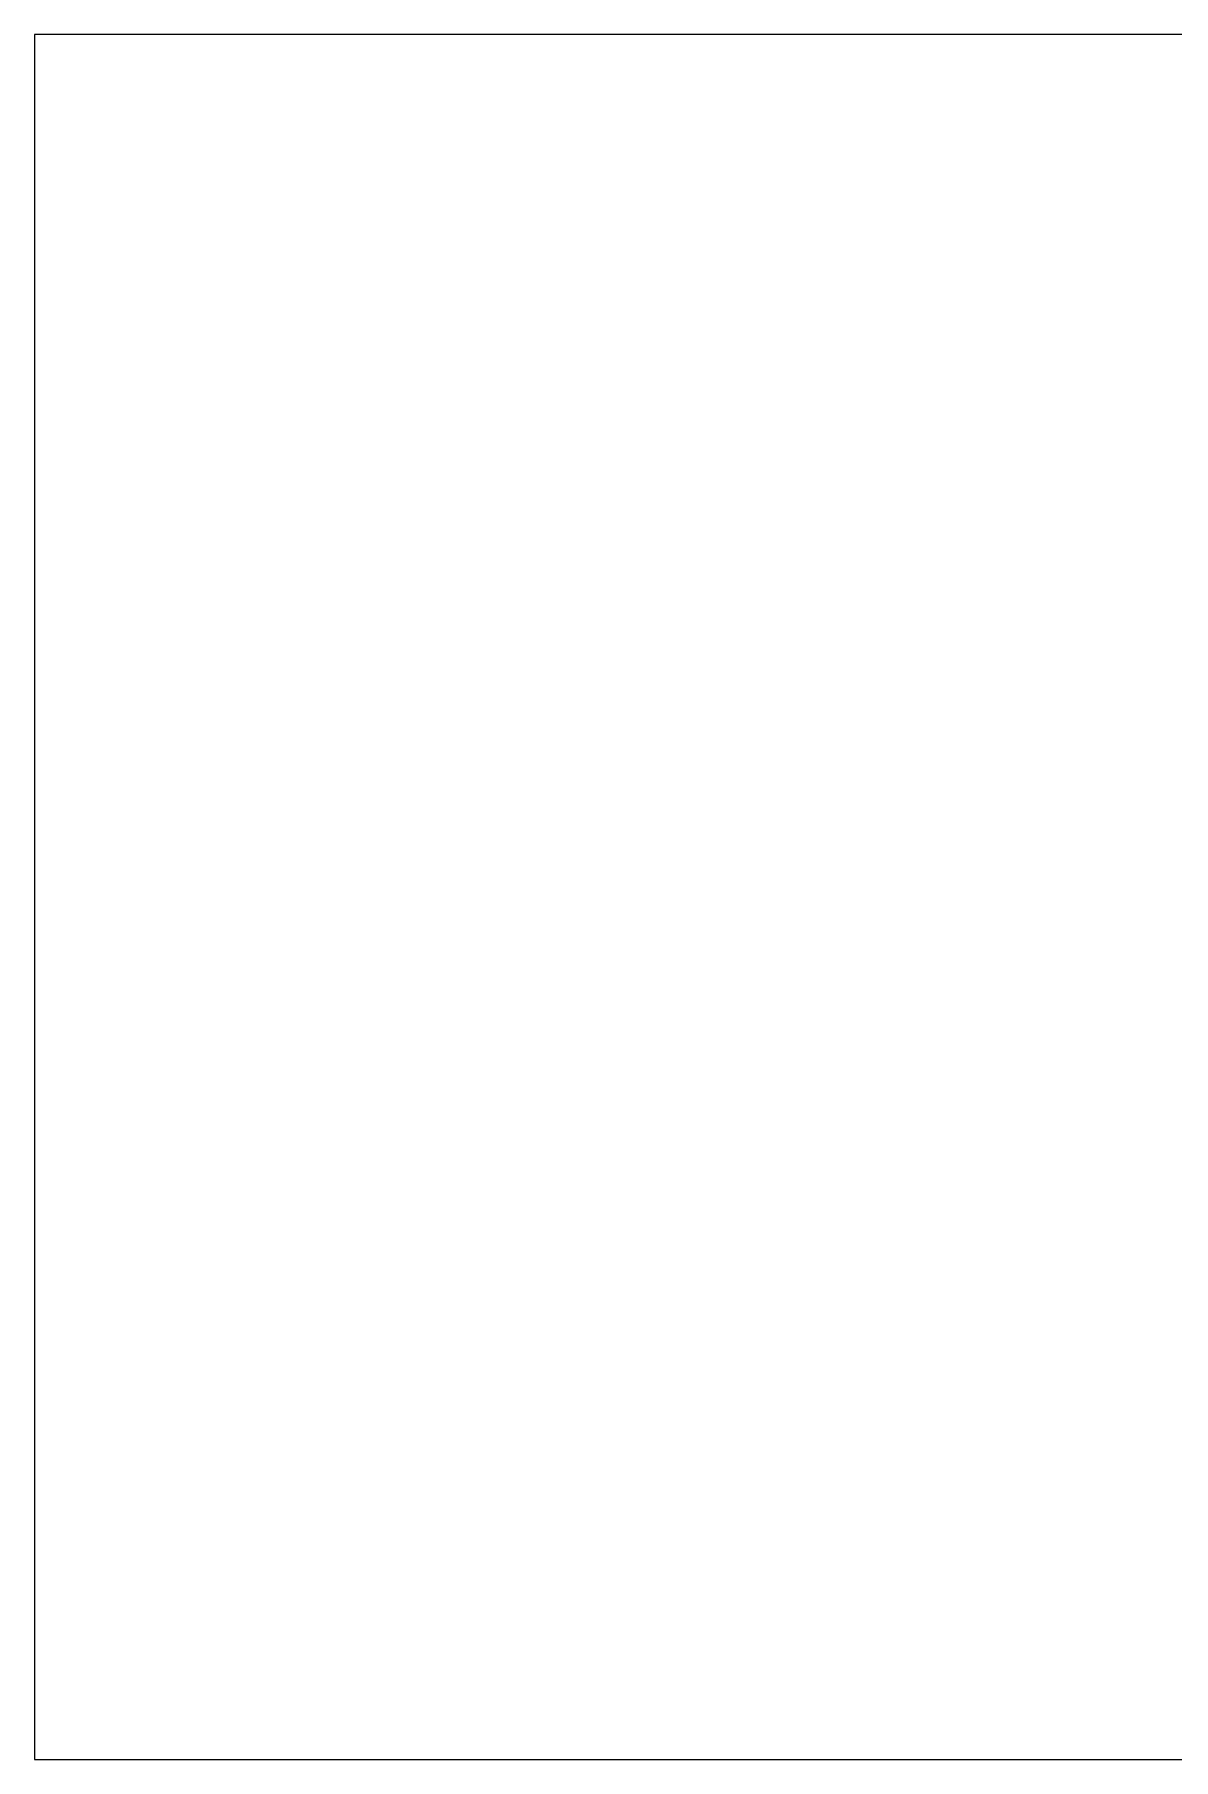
# Model space of a CAD drawing. Header units: millimetres. Extents: x 26027 to 581921, y 7230 to 233891.
# Drawn here: x 512056 to 512551, y 131967 to 132717 of the extents above; entities that cross this region are included whole.
import ezdxf

# ---------------------------------------------------------------- set-up
doc = ezdxf.new("R2010")
doc.units = ezdxf.units.MM
doc.header["$LTSCALE"] = 5
doc.layers.get('0').update_dxf_attribs({"color": 252})
doc.layers.add('Medical Equipment and Furniture', color=252, linetype='Continuous', lineweight=0)
doc.layers.add('NEW Wall', color=252, linetype='Continuous', lineweight=5)

# ---------------------------------------------------------------- blocks, each defined once
blk = doc.blocks.new('*X24')
at = {"color": 0}
for p, q in [((13, 1), (13, 1)), ((13, 1), (13, 1)), ((13, 1), (13, 1)), ((13, 1), (13, 1)), ((13, 1), (13, 1)), ((13, 1), (13, 1)), ((13, 1), (13, 1)), ((13, 1), (13, 1)), ((13, 1), (13, 1)), ((13, 1), (13, 1)), ((13, 1), (13, 1)), ((13, 1), (13, 1)), ((13, 1), (13, 1)), ((13, 1), (13, 1)), ((13, 1), (13, 1)), ((13, 1), (14, 1)), ((13, 1), (14, 1)), ((13, 1), (14, 1)), ((13, 1), (13, 1)), ((13, 1), (13, 1)), ((13, 1), (13, 1)), ((13, 1), (13, 1)), ((13, 1), (13, 1)), ((13, 1), (13, 1)), ((13, 1), (13, 1)), ((13, 1), (13, 1)), ((13, 1), (13, 1)), ((13, 1), (13, 1)), ((13, 1), (13, 1)), ((13, 1), (13, 1)), ((13, 1), (13, 1)), ((13, 1), (13, 1)), ((13, 1), (13, 1)), ((13, 1), (13, 1)), ((13, 1), (13, 1)), ((13, 1), (13, 1)), ((13, 1), (13, 1)), ((13, 1), (13, 1)), ((13, 1), (13, 1)), ((13, 1), (13, 1)), ((13, 1), (13, 1)), ((13, 1), (13, 1)), ((13, 1), (13, 1)), ((13, 1), (13, 1)), ((13, 1), (13, 1)), ((13, 1), (13, 1)), ((13, 1), (13, 1)), ((13, 1), (13, 1)), ((13, 1), (13, 1)), ((13, 1), (13, 1)), ((13, 1), (13, 1)), ((13, 1), (13, 1)), ((13, 1), (13, 1)), ((13, 1), (13, 1)), ((13, 1), (13, 1)), ((13, 1), (13, 1)), ((13, 1), (13, 1)), ((13, 1), (13, 1)), ((13, 1), (13, 1)), ((13, 1), (13, 1)), ((13, 1), (13, 1)), ((13, 1), (13, 1)), ((13, 1), (13, 1)), ((13, 1), (13, 1)), ((13, 1), (13, 1)), ((13, 1), (13, 1)), ((13, 1), (13, 1)), ((13, 1), (13, 1)), ((13, 1), (13, 1)), ((13, 1), (13, 1)), ((13, 1), (13, 1)), ((13, 1), (13, 1)), ((13, 1), (13, 1)), ((13, 1), (13, 1)), ((13, 1), (13, 1)), ((13, 1), (13, 1)), ((13, 1), (13, 1)), ((13, 1), (13, 1)), ((13, 1), (13, 1)), ((13, 1), (13, 1)), ((13, 1), (13, 1)), ((13, 1), (13, 1)), ((13, 1), (13, 1)), ((13, 1), (13, 1)), ((13, 1), (13, 1)), ((13, 1), (13, 1)), ((13, 1), (13, 1)), ((13, 1), (13, 1)), ((13, 1), (13, 1)), ((13, 1), (13, 1)), ((13, 1), (13, 1)), ((13, 1), (13, 1)), ((13, 1), (13, 1)), ((13, 1), (13, 1)), ((13, 1), (13, 1)), ((13, 1), (13, 1)), ((13, 1), (13, 1)), ((13, 1), (13, 1)), ((13, 1), (13, 1)), ((13, 1), (13, 1)), ((13, 1), (13, 1)), ((13, 1), (13, 1)), ((13, 1), (13, 1)), ((13, 1), (13, 1)), ((13, 1), (13, 1)), ((13, 1), (13, 1)), ((13, 1), (13, 1)), ((13, 1), (13, 1)), ((13, 1), (13, 1)), ((13, 1), (13, 1)), ((13, 1), (13, 1)), ((13, 1), (13, 1)), ((13, 1), (13, 1)), ((13, 1), (13, 1)), ((13, 1), (13, 1)), ((13, 1), (13, 1)), ((13, 1), (13, 1)), ((13, 1), (13, 1)), ((13, 1), (13, 1)), ((13, 1), (13, 1)), ((13, 1), (13, 1)), ((13, 1), (13, 1)), ((13, 1), (13, 1)), ((13, 1), (14, 1)), ((13, 0), (13, 0)), ((13, 0), (13, 0)), ((13, 0), (13, 0)), ((13, 0), (13, 0)), ((13, 0), (13, 0)), ((13, 0), (13, 0)), ((13, 0), (13, 0)), ((13, 0), (13, 0)), ((13, 0), (13, 0)), ((13, 0), (13, 0)), ((13, 0), (13, 0)), ((13, 0), (13, 0)), ((13, 0), (13, 0)), ((13, 0), (13, 0)), ((13, 0), (13, 0)), ((13, 0), (13, 0)), ((13, 0), (13, 0)), ((13, 0), (13, 0)), ((13, 0), (13, 0)), ((13, 0), (13, 0)), ((13, 0), (13, 0)), ((13, 0), (13, 0)), ((13, 0), (13, 0)), ((13, 0), (13, 0)), ((13, 0), (13, 0)), ((13, 0), (13, 0)), ((13, 0), (13, 0)), ((13, 0), (13, 0)), ((13, 0), (13, 0)), ((13, 0), (13, 0)), ((13, 0), (13, 0)), ((13, 0), (13, 0)), ((13, 0), (13, 0)), ((13, 0), (13, 0)), ((13, 0), (13, 0)), ((13, 0), (13, 0)), ((13, 0), (13, 0)), ((13, 0), (13, 0)), ((13, 0), (13, 0)), ((13, 0), (13, 0)), ((13, 0), (13, 0)), ((13, 0), (13, 0)), ((13, 0), (13, 0)), ((13, 0), (13, 0)), ((13, 0), (13, 0)), ((13, 0), (13, 0)), ((13, 0), (13, 0)), ((13, 0), (13, 0)), ((13, 0), (14, 0)), ((13, 0), (14, 0)), ((13, 0), (13, 0)), ((13, 0), (14, 0)), ((14, 1), (14, 1)), ((14, 1), (14, 1)), ((14, 1), (14, 1)), ((14, 1), (14, 1)), ((14, 1), (14, 1)), ((14, 1), (14, 1)), ((14, 1), (14, 1)), ((14, 1), (14, 1)), ((14, 1), (14, 1)), ((14, 1), (14, 1)), ((14, 1), (14, 1)), ((14, 1), (14, 1)), ((14, 1), (14, 1)), ((14, 1), (14, 1)), ((14, 1), (14, 1)), ((14, 1), (14, 1)), ((14, 1), (14, 1)), ((14, 1), (14, 1)), ((14, 1), (14, 1)), ((14, 1), (14, 1)), ((14, 1), (14, 1)), ((14, 1), (14, 1)), ((14, 1), (14, 1)), ((14, 1), (14, 1)), ((14, 1), (14, 1)), ((14, 1), (14, 1)), ((14, 1), (14, 1)), ((14, 1), (14, 1)), ((14, 1), (14, 1)), ((14, 1), (14, 1)), ((14, 1), (14, 1)), ((14, 1), (14, 1)), ((14, 1), (14, 1)), ((14, 1), (14, 1)), ((14, 1), (14, 1)), ((14, 1), (14, 1)), ((14, 1), (14, 1)), ((14, 1), (14, 1)), ((14, 1), (14, 1)), ((14, 1), (14, 1)), ((14, 1), (14, 1)), ((14, 1), (14, 1)), ((14, 1), (14, 1)), ((14, 1), (14, 1)), ((14, 1), (14, 1)), ((14, 1), (14, 1)), ((14, 1), (14, 1)), ((14, 1), (14, 1)), ((14, 1), (14, 1)), ((14, 1), (14, 1)), ((14, 1), (14, 1)), ((14, 1), (14, 1)), ((14, 1), (14, 1)), ((14, 1), (14, 1)), ((14, 1), (14, 1)), ((14, 1), (14, 1)), ((14, 1), (14, 1)), ((14, 1), (14, 1)), ((14, 1), (14, 1)), ((14, 1), (14, 1)), ((14, 1), (14, 1)), ((14, 1), (14, 1)), ((14, 1), (14, 1)), ((14, 1), (14, 1)), ((14, 1), (14, 1)), ((14, 1), (14, 1)), ((14, 1), (14, 1)), ((14, 1), (14, 1)), ((14, 1), (14, 1)), ((14, 1), (14, 1)), ((14, 1), (14, 1)), ((14, 1), (14, 1)), ((14, 1), (14, 1)), ((14, 1), (14, 1)), ((14, 1), (14, 1)), ((14, 1), (14, 1)), ((14, 1), (14, 1)), ((14, 1), (14, 1)), ((14, 1), (14, 1)), ((14, 1), (14, 1)), ((14, 1), (14, 1)), ((14, 1), (14, 1)), ((14, 1), (14, 1)), ((14, 1), (14, 1)), ((14, 1), (14, 1)), ((14, 1), (14, 1)), ((14, 1), (14, 1)), ((14, 1), (14, 1)), ((14, 1), (14, 1)), ((14, 1), (14, 1)), ((14, 1), (14, 1)), ((14, 1), (14, 1)), ((14, 1), (14, 1)), ((14, 1), (14, 1)), ((14, 0), (14, 0)), ((14, 0), (14, 0)), ((14, 0), (14, 0)), ((14, 0), (14, 0)), ((14, 0), (14, 0)), ((14, 0), (14, 0)), ((14, 0), (14, 0)), ((14, 0), (14, 0)), ((14, 0), (14, 0)), ((14, 0), (14, 0)), ((14, 0), (14, 0)), ((14, 0), (14, 0)), ((14, 0), (14, 0)), ((14, 0), (14, 0)), ((14, 0), (14, 0)), ((14, 0), (14, 0)), ((14, 0), (14, 0)), ((14, 0), (14, 0)), ((14, 0), (14, 0)), ((14, 0), (14, 0)), ((14, 0), (14, 0)), ((14, 0), (14, 0)), ((14, 0), (14, 0)), ((14, 0), (14, 0)), ((14, 0), (14, 0)), ((14, 0), (14, 0)), ((14, 0), (14, 0)), ((14, 0), (14, 0)), ((14, 0), (14, 0)), ((14, 0), (14, 0)), ((14, 0), (14, 0)), ((14, 0), (14, 0)), ((14, 0), (14, 0)), ((14, 0), (14, 0)), ((14, 0), (14, 0)), ((14, 0), (14, 0)), ((14, 0), (14, 0)), ((14, 0), (14, 0)), ((14, 0), (14, 0)), ((14, 0), (14, 0)), ((14, 0), (14, 0)), ((14, 0), (14, 0)), ((14, 0), (14, 0)), ((14, 0), (14, 0)), ((14, 0), (14, 0)), ((14, 0), (14, 0)), ((14, 0), (14, 0)), ((14, 0), (14, 0)), ((13, 0), (13, 0)), ((13, 0), (14, 0)), ((13, 0), (13, 0)), ((13, 0), (14, 0)), ((13, 0), (13, 0)), ((13, 0), (14, 0)), ((13, 0), (13, 0)), ((13, 0), (13, 0)), ((13, 0), (13, 0)), ((13, 0), (13, 0)), ((13, 0), (14, 0)), ((13, 0), (13, 0)), ((13, 0), (14, 0)), ((13, 0), (13, 0)), ((13, 0), (14, 0)), ((13, 0), (13, 0)), ((13, 0), (14, 0)), ((13, 0), (13, 0)), ((13, 0), (14, 0)), ((13, 0), (13, 0)), ((13, 0), (14, 0)), ((13, 0), (13, 0)), ((13, 0), (14, 0)), ((13, 0), (13, 0)), ((13, 0), (13, 0)), ((13, 0), (13, 0)), ((13, 0), (14, 0)), ((13, 0), (13, 0)), ((13, 0), (14, 0)), ((13, 0), (13, 0)), ((13, 0), (14, 0)), ((13, 0), (13, 0)), ((13, 0), (14, 0)), ((13, 0), (13, 0)), ((13, 0), (13, 0)), ((13, 0), (13, 0)), ((13, 0), (13, 0)), ((13, 0), (13, 0)), ((13, 0), (13, 0)), ((13, 0), (13, 0)), ((13, 0), (13, 0)), ((13, 0), (13, 0)), ((13, 0), (13, 0)), ((13, 0), (13, 0)), ((13, 0), (13, 0)), ((13, 0), (13, 0)), ((13, 0), (13, 0)), ((13, 0), (13, 0)), ((13, 0), (13, 0)), ((13, 0), (13, 0)), ((13, 0), (13, 0)), ((13, 0), (13, 0)), ((13, 0), (13, 0)), ((13, 0), (13, 0)), ((13, 0), (13, 0)), ((13, 0), (13, 0)), ((13, 0), (13, 0)), ((13, 0), (13, 0)), ((13, 0), (13, 0)), ((13, 0), (13, 0)), ((13, 0), (13, 0)), ((13, 0), (13, 0)), ((13, 0), (13, 0)), ((13, 0), (13, 0)), ((13, -1), (13, -1)), ((13, -1), (13, -1)), ((13, -1), (13, -1)), ((13, -1), (13, -1)), ((13, -1), (13, -1)), ((13, -1), (14, -1)), ((13, -1), (13, -1)), ((14, 0), (14, 0)), ((14, 0), (14, 0)), ((14, 0), (14, 0)), ((14, 0), (14, 0)), ((14, 0), (14, 0)), ((14, 0), (14, 0)), ((14, 0), (14, 0)), ((14, 0), (14, 0)), ((14, 0), (14, 0)), ((14, 0), (14, 0)), ((14, 0), (14, 0)), ((14, 0), (14, 0)), ((14, 0), (14, 0)), ((14, 0), (14, 0)), ((14, 0), (14, 0)), ((13, 0), (14, 0)), ((14, 0), (14, 0)), ((14, 0), (14, 0)), ((14, 0), (14, 0)), ((14, 0), (14, 0)), ((14, 0), (14, 0)), ((14, 0), (14, 0)), ((14, 0), (14, 0)), ((14, 0), (14, 0)), ((14, 0), (14, 0)), ((14, 0), (14, 0)), ((14, 0), (14, 0)), ((14, 0), (14, 0)), ((14, 0), (14, 0)), ((14, 0), (14, 0)), ((14, 0), (14, 0)), ((14, 0), (14, 0)), ((14, 0), (14, 0)), ((14, 0), (14, 0)), ((14, 0), (14, 0)), ((14, 0), (14, 0)), ((14, 0), (14, 0)), ((14, 0), (14, 0)), ((14, 0), (14, 0)), ((14, 0), (14, 0)), ((14, 0), (14, 0)), ((14, 0), (14, 0)), ((14, 0), (14, 0)), ((14, 0), (14, 0)), ((14, 0), (14, 0)), ((14, 0), (14, 0)), ((14, 0), (14, 0)), ((14, 0), (14, 0)), ((14, 0), (14, 0)), ((14, 0), (14, 0)), ((14, -1), (14, -1)), ((14, -1), (14, -1)), ((14, -1), (14, -1)), ((14, -1), (14, -1)), ((14, -1), (14, -1))]:
    blk.add_line(p, q, dxfattribs=at)
blk = doc.blocks.new('*X23')
at = {"color": 0}
for p, q in [((5, 3), (5, 3)), ((5, 3), (5, 3)), ((5, 3), (5, 3)), ((5, 3), (5, 3)), ((5, 3), (5, 3)), ((5, 3), (5, 3)), ((5, 3), (5, 3)), ((5, 3), (5, 3)), ((5, 3), (5, 3)), ((5, 3), (5, 3)), ((5, 3), (5, 3)), ((5, 3), (5, 3)), ((5, 3), (5, 3)), ((5, 3), (5, 3)), ((5, 3), (5, 3)), ((5, 3), (5, 3)), ((5, 3), (5, 3)), ((5, 3), (5, 3)), ((5, 3), (5, 3)), ((5, 3), (5, 3)), ((5, 3), (5, 3)), ((5, 3), (5, 3)), ((5, 3), (5, 3)), ((5, 3), (5, 3)), ((5, 3), (5, 3)), ((5, 3), (5, 3)), ((5, 3), (5, 3)), ((5, 3), (5, 3)), ((5, 3), (5, 3)), ((5, 3), (5, 3)), ((5, 3), (5, 3)), ((5, 3), (5, 3)), ((5, 3), (5, 3)), ((5, 3), (5, 3)), ((5, 3), (5, 3)), ((5, 3), (5, 3)), ((5, 3), (5, 3)), ((5, 3), (5, 3)), ((5, 3), (5, 3)), ((5, 3), (5, 3)), ((5, 3), (5, 3)), ((5, 3), (5, 3)), ((5, 3), (5, 3)), ((5, 3), (5, 3)), ((5, 3), (5, 3)), ((5, 3), (5, 3)), ((5, 3), (5, 3)), ((5, 3), (5, 3)), ((5, 3), (5, 3)), ((5, 3), (5, 3)), ((5, 3), (5, 3)), ((5, 3), (5, 3)), ((5, 3), (5, 3)), ((5, 3), (5, 3)), ((5, 3), (5, 3)), ((5, 3), (5, 3)), ((5, 3), (5, 3)), ((5, 3), (5, 3)), ((5, 3), (5, 3)), ((5, 3), (5, 3)), ((5, 3), (5, 3)), ((5, 3), (5, 3)), ((5, 3), (5, 3)), ((5, 3), (5, 3)), ((5, 3), (5, 3)), ((5, 3), (5, 3)), ((6, 3), (5, 3)), ((5, 3), (5, 3)), ((6, 3), (5, 3)), ((5, 3), (5, 3)), ((6, 3), (5, 3)), ((5, 3), (5, 3)), ((6, 3), (5, 3)), ((5, 3), (5, 3)), ((5, 3), (5, 3)), ((5, 3), (5, 3)), ((5, 3), (5, 3)), ((5, 3), (5, 3)), ((5, 3), (5, 3)), ((5, 3), (5, 3)), ((5, 3), (5, 3)), ((5, 3), (5, 3)), ((5, 3), (5, 3)), ((5, 3), (5, 3)), ((5, 3), (5, 3)), ((5, 3), (5, 3)), ((5, 3), (5, 3)), ((5, 3), (5, 3)), ((5, 3), (5, 3)), ((5, 3), (5, 3)), ((5, 3), (5, 3)), ((5, 3), (5, 3)), ((5, 3), (5, 3)), ((5, 3), (5, 3)), ((5, 3), (5, 3)), ((5, 3), (5, 3)), ((6, 3), (6, 3)), ((6, 3), (6, 3)), ((6, 3), (6, 3)), ((6, 3), (6, 3)), ((6, 3), (6, 3)), ((6, 3), (6, 3)), ((6, 3), (6, 3)), ((6, 3), (6, 3)), ((6, 3), (6, 3)), ((6, 3), (6, 3)), ((6, 3), (6, 3)), ((6, 3), (6, 3)), ((6, 3), (6, 3)), ((6, 3), (6, 3)), ((6, 3), (6, 3)), ((6, 3), (6, 3)), ((6, 3), (6, 3)), ((6, 3), (6, 3)), ((6, 3), (6, 3)), ((6, 3), (6, 3)), ((6, 3), (6, 3)), ((6, 3), (6, 3)), ((6, 3), (6, 3)), ((6, 3), (6, 3)), ((6, 3), (6, 3)), ((6, 3), (6, 3)), ((6, 3), (6, 3)), ((6, 3), (6, 3)), ((6, 3), (6, 3)), ((6, 3), (6, 3)), ((6, 3), (6, 3)), ((6, 3), (6, 3)), ((6, 3), (6, 3)), ((6, 3), (6, 3)), ((6, 3), (6, 3)), ((6, 3), (6, 3)), ((6, 3), (6, 3)), ((6, 3), (6, 3)), ((6, 3), (6, 3)), ((6, 3), (6, 3)), ((6, 3), (6, 3)), ((6, 3), (6, 3)), ((6, 3), (6, 3)), ((6, 3), (6, 3)), ((6, 3), (6, 3)), ((6, 3), (6, 3)), ((6, 3), (6, 3)), ((6, 3), (6, 3)), ((6, 3), (6, 3)), ((6, 3), (6, 3)), ((6, 3), (6, 3)), ((6, 3), (6, 3)), ((6, 3), (6, 3)), ((6, 3), (6, 3)), ((6, 3), (6, 3)), ((6, 3), (6, 3)), ((6, 3), (6, 3)), ((6, 3), (6, 3)), ((6, 3), (6, 3)), ((6, 3), (6, 3)), ((6, 3), (6, 3)), ((6, 3), (6, 3)), ((6, 3), (6, 3)), ((6, 3), (6, 3)), ((6, 3), (6, 3)), ((6, 3), (6, 3)), ((6, 3), (6, 3)), ((6, 3), (6, 3)), ((6, 3), (6, 3)), ((6, 3), (6, 3)), ((6, 3), (6, 3)), ((6, 3), (6, 3)), ((6, 3), (6, 3)), ((6, 3), (6, 3)), ((6, 3), (6, 3)), ((6, 3), (6, 3)), ((6, 3), (6, 3)), ((6, 3), (6, 3)), ((6, 3), (6, 3)), ((6, 3), (6, 3)), ((6, 3), (6, 3)), ((6, 3), (6, 3)), ((6, 3), (6, 3)), ((6, 3), (6, 3)), ((6, 3), (6, 3)), ((6, 3), (6, 3)), ((6, 3), (6, 3)), ((6, 3), (6, 3)), ((6, 3), (6, 3)), ((6, 3), (6, 3)), ((6, 3), (6, 3)), ((6, 3), (6, 3)), ((6, 3), (6, 3)), ((6, 3), (6, 3)), ((6, 3), (6, 3)), ((6, 3), (6, 3)), ((6, 3), (6, 3)), ((6, 3), (6, 3)), ((6, 3), (6, 3)), ((6, 3), (6, 3)), ((6, 3), (6, 3)), ((6, 3), (6, 3)), ((6, 3), (6, 3)), ((6, 3), (6, 3)), ((6, 3), (6, 3)), ((6, 3), (6, 3)), ((6, 3), (6, 3)), ((6, 3), (6, 3)), ((6, 3), (6, 3)), ((6, 3), (6, 3)), ((6, 3), (6, 3)), ((6, 3), (6, 3)), ((6, 3), (6, 3)), ((6, 3), (6, 3)), ((6, 3), (6, 3)), ((6, 3), (6, 3)), ((6, 3), (6, 3)), ((6, 3), (6, 3)), ((6, 3), (6, 3)), ((6, 3), (6, 3)), ((6, 3), (6, 3)), ((6, 3), (6, 3)), ((6, 3), (6, 3)), ((6, 3), (6, 3)), ((6, 3), (6, 3)), ((6, 3), (6, 3)), ((6, 3), (6, 3)), ((6, 3), (6, 3)), ((6, 3), (6, 3)), ((6, 3), (6, 3)), ((6, 3), (6, 3)), ((6, 3), (6, 3)), ((6, 3), (6, 3)), ((6, 3), (6, 3)), ((6, 3), (6, 3)), ((6, 3), (6, 3)), ((6, 3), (6, 3)), ((6, 3), (6, 3)), ((6, 3), (6, 3)), ((6, 3), (6, 3)), ((6, 3), (6, 3)), ((6, 3), (6, 3)), ((6, 3), (6, 3)), ((6, 3), (6, 3)), ((6, 3), (6, 3)), ((6, 3), (6, 3)), ((6, 3), (6, 3)), ((6, 3), (6, 3)), ((6, 3), (6, 3)), ((6, 3), (6, 3)), ((6, 3), (6, 3)), ((6, 3), (6, 3)), ((6, 3), (6, 3)), ((6, 3), (6, 3)), ((6, 3), (6, 3)), ((6, 3), (6, 3)), ((6, 3), (6, 3)), ((6, 3), (6, 3)), ((6, 3), (6, 3)), ((6, 3), (6, 3)), ((6, 3), (6, 3)), ((6, 3), (6, 3)), ((6, 3), (6, 3)), ((6, 3), (6, 3)), ((6, 3), (6, 3)), ((6, 3), (6, 3)), ((6, 3), (6, 3)), ((6, 3), (6, 3)), ((6, 3), (6, 3)), ((6, 3), (6, 3)), ((6, 3), (6, 3)), ((6, 3), (6, 3)), ((6, 3), (6, 3)), ((6, 3), (6, 3)), ((6, 3), (6, 3)), ((6, 3), (6, 3)), ((6, 3), (6, 3)), ((6, 3), (6, 3)), ((6, 3), (6, 3)), ((6, 3), (6, 3)), ((6, 3), (6, 3)), ((6, 3), (6, 3)), ((6, 3), (6, 3)), ((6, 3), (6, 3)), ((6, 3), (6, 3)), ((6, 3), (6, 3)), ((6, 3), (6, 3)), ((6, 3), (6, 3)), ((6, 3), (6, 3)), ((6, 3), (6, 3)), ((6, 3), (6, 3)), ((6, 3), (6, 3)), ((6, 3), (6, 3)), ((6, 3), (6, 3)), ((6, 3), (6, 3)), ((6, 3), (6, 3)), ((6, 3), (6, 3)), ((6, 3), (6, 3)), ((6, 3), (6, 3)), ((6, 3), (6, 3)), ((6, 3), (6, 3)), ((6, 3), (6, 3)), ((6, 3), (6, 3)), ((6, 3), (6, 3)), ((6, 3), (5, 3)), ((6, 3), (5, 3)), ((6, 3), (5, 3)), ((6, 3), (5, 3)), ((6, 3), (5, 3)), ((6, 3), (6, 3)), ((6, 3), (6, 3)), ((6, 3), (6, 3)), ((6, 3), (6, 3)), ((6, 3), (6, 3)), ((6, 3), (6, 3)), ((6, 3), (6, 3)), ((6, 3), (6, 3)), ((6, 3), (6, 3)), ((6, 3), (6, 3)), ((6, 3), (6, 3)), ((6, 3), (6, 3)), ((6, 3), (6, 3)), ((6, 3), (6, 3)), ((6, 3), (6, 3)), ((6, 3), (6, 3)), ((6, 3), (6, 3)), ((6, 3), (6, 3)), ((6, 3), (6, 3)), ((6, 3), (6, 3)), ((6, 3), (6, 3)), ((6, 3), (6, 3)), ((6, 3), (6, 3)), ((6, 3), (6, 3)), ((6, 3), (6, 3)), ((6, 3), (6, 3)), ((6, 3), (6, 3)), ((6, 3), (6, 3)), ((6, 3), (6, 3)), ((6, 3), (6, 3)), ((6, 3), (6, 3)), ((6, 3), (6, 3)), ((6, 3), (6, 3)), ((6, 3), (6, 3)), ((6, 3), (6, 3)), ((6, 3), (6, 3)), ((6, 3), (6, 3)), ((6, 3), (6, 3)), ((6, 3), (6, 3)), ((6, 3), (6, 3)), ((6, 3), (6, 3)), ((6, 3), (6, 3)), ((6, 3), (6, 3)), ((6, 3), (6, 3)), ((6, 3), (6, 3)), ((6, 3), (6, 3)), ((6, 3), (6, 3)), ((6, 3), (6, 3)), ((6, 3), (6, 3)), ((6, 3), (6, 3)), ((6, 3), (6, 3)), ((6, 3), (6, 3)), ((6, 3), (6, 3)), ((6, 3), (6, 3)), ((6, 3), (6, 3)), ((6, 3), (6, 3)), ((6, 3), (6, 3)), ((6, 3), (6, 3)), ((6, 3), (6, 3)), ((6, 3), (6, 3)), ((6, 3), (6, 3)), ((6, 3), (6, 3)), ((6, 3), (6, 3)), ((6, 3), (6, 3)), ((6, 3), (6, 3)), ((6, 3), (6, 3)), ((6, 3), (6, 3)), ((6, 3), (6, 3)), ((6, 3), (6, 3)), ((6, 3), (6, 3)), ((6, 3), (6, 3)), ((6, 3), (6, 3)), ((6, 3), (6, 3)), ((6, 3), (6, 3)), ((6, 3), (6, 3)), ((6, 3), (6, 3)), ((6, 3), (6, 3)), ((6, 3), (6, 3)), ((6, 3), (6, 3)), ((6, 3), (6, 3)), ((6, 3), (6, 3)), ((6, 3), (6, 3)), ((6, 3), (6, 3)), ((6, 3), (6, 3)), ((6, 3), (6, 3)), ((6, 3), (6, 3)), ((6, 3), (6, 3)), ((6, 3), (6, 3)), ((6, 3), (6, 3)), ((6, 3), (6, 3)), ((6, 3), (6, 3)), ((6, 3), (6, 3)), ((6, 3), (6, 3)), ((6, 3), (6, 3)), ((6, 3), (6, 3)), ((6, 3), (6, 3)), ((6, 3), (6, 3)), ((6, 3), (6, 3)), ((6, 3), (6, 3)), ((6, 3), (6, 3)), ((6, 3), (6, 3)), ((6, 3), (6, 3)), ((6, 3), (6, 3)), ((6, 3), (6, 3)), ((6, 3), (6, 3)), ((6, 3), (6, 3)), ((6, 3), (6, 3)), ((6, 3), (6, 3)), ((6, 3), (6, 3)), ((6, 3), (6, 3)), ((6, 3), (6, 3)), ((6, 3), (6, 3)), ((6, 3), (6, 3)), ((6, 3), (6, 3)), ((6, 3), (6, 3)), ((6, 3), (6, 3)), ((6, 3), (6, 3)), ((6, 3), (6, 3)), ((6, 3), (6, 3)), ((6, 3), (6, 3)), ((6, 3), (6, 3)), ((6, 3), (6, 3)), ((6, 3), (6, 3)), ((6, 3), (6, 3)), ((6, 3), (6, 3)), ((6, 3), (6, 3)), ((6, 3), (6, 3)), ((6, 3), (6, 3)), ((6, 3), (6, 3)), ((6, 3), (6, 3)), ((6, 3), (6, 3)), ((6, 3), (6, 3)), ((6, 3), (6, 3)), ((6, 3), (6, 3)), ((6, 3), (6, 3)), ((6, 3), (6, 3)), ((6, 3), (6, 3)), ((6, 3), (6, 3)), ((6, 3), (6, 3)), ((6, 3), (6, 3)), ((6, 3), (6, 3)), ((6, 3), (6, 3)), ((6, 3), (6, 3)), ((6, 3), (6, 3)), ((6, 3), (6, 3)), ((6, 3), (6, 3)), ((6, 3), (6, 3)), ((6, 3), (6, 3)), ((6, 3), (6, 3)), ((6, 3), (6, 3)), ((6, 3), (6, 3)), ((6, 3), (6, 3)), ((6, 3), (6, 3)), ((6, 3), (6, 3)), ((6, 3), (6, 3)), ((6, 3), (6, 3)), ((6, 3), (6, 3)), ((6, 3), (6, 3)), ((6, 3), (6, 3)), ((6, 3), (6, 3)), ((6, 3), (6, 3)), ((6, 3), (6, 3)), ((6, 3), (6, 3)), ((6, 3), (6, 3)), ((6, 3), (6, 3)), ((6, 3), (6, 3)), ((6, 3), (6, 3)), ((6, 3), (6, 3)), ((6, 3), (6, 3)), ((6, 3), (6, 3)), ((6, 3), (6, 3)), ((6, 3), (6, 3)), ((6, 3), (6, 3)), ((6, 3), (6, 3)), ((6, 3), (6, 3)), ((6, 3), (6, 3)), ((6, 3), (6, 3)), ((6, 3), (6, 3)), ((6, 3), (6, 3)), ((6, 3), (6, 3)), ((6, 3), (6, 3)), ((6, 3), (6, 3)), ((6, 3), (6, 3)), ((6, 3), (6, 3)), ((6, 3), (6, 3)), ((6, 3), (6, 3)), ((6, 3), (6, 3)), ((6, 3), (6, 3)), ((6, 3), (6, 3)), ((6, 3), (6, 3)), ((6, 3), (6, 3)), ((6, 3), (6, 3)), ((6, 3), (6, 3)), ((6, 3), (6, 3)), ((6, 3), (6, 3)), ((6, 3), (6, 3)), ((6, 3), (6, 3)), ((6, 3), (6, 3)), ((6, 3), (6, 3)), ((6, 3), (6, 3)), ((6, 3), (6, 3)), ((6, 3), (6, 3)), ((6, 3), (6, 3)), ((6, 3), (6, 3)), ((6, 3), (6, 3)), ((6, 3), (6, 3)), ((6, 3), (6, 3)), ((6, 3), (6, 3)), ((6, 3), (6, 3)), ((6, 3), (6, 3)), ((6, 3), (6, 3)), ((6, 3), (6, 3)), ((6, 3), (6, 3)), ((6, 3), (6, 3)), ((6, 3), (6, 3)), ((6, 3), (6, 3)), ((6, 3), (6, 3)), ((6, 3), (6, 3)), ((6, 3), (6, 3)), ((6, 3), (6, 3)), ((6, 3), (6, 3)), ((6, 3), (6, 3)), ((6, 3), (6, 3)), ((6, 3), (6, 3)), ((6, 3), (6, 3)), ((6, 3), (6, 3)), ((6, 3), (6, 3)), ((6, 3), (6, 3)), ((6, 3), (6, 3)), ((6, 3), (6, 3)), ((6, 3), (6, 3)), ((6, 3), (6, 3)), ((6, 3), (6, 3)), ((6, 3), (6, 3)), ((6, 3), (6, 3)), ((6, 3), (6, 3)), ((6, 3), (6, 3)), ((6, 3), (6, 3)), ((6, 3), (6, 3)), ((6, 3), (6, 3)), ((6, 3), (6, 3)), ((6, 3), (6, 3)), ((6, 3), (6, 3)), ((6, 3), (6, 3)), ((6, 3), (6, 3)), ((6, 3), (6, 3)), ((6, 3), (6, 3)), ((6, 3), (6, 3)), ((6, 3), (6, 3)), ((6, 3), (6, 3)), ((6, 3), (6, 3)), ((6, 3), (6, 3)), ((6, 3), (6, 3)), ((6, 3), (6, 3)), ((6, 3), (6, 3)), ((6, 3), (6, 3)), ((6, 3), (6, 3)), ((6, 3), (6, 3)), ((6, 3), (6, 3)), ((6, 3), (6, 3)), ((6, 3), (6, 3)), ((6, 3), (6, 3)), ((6, 3), (6, 3)), ((6, 3), (6, 3)), ((6, 3), (6, 3)), ((6, 3), (6, 3)), ((6, 3), (6, 3)), ((6, 3), (6, 3)), ((6, 3), (6, 3)), ((6, 3), (6, 3)), ((6, 3), (6, 3)), ((6, 3), (6, 3)), ((6, 3), (6, 3)), ((6, 3), (6, 3)), ((6, 3), (6, 3)), ((6, 3), (6, 3)), ((6, 3), (6, 3)), ((6, 3), (6, 3)), ((6, 3), (6, 3)), ((6, 3), (6, 3)), ((6, 3), (6, 3)), ((6, 3), (6, 3)), ((6, 3), (6, 3)), ((6, 3), (6, 3)), ((6, 3), (6, 3)), ((6, 3), (6, 3)), ((6, 3), (6, 3)), ((6, 3), (6, 3)), ((6, 3), (6, 3)), ((6, 3), (6, 3)), ((6, 3), (6, 3)), ((6, 3), (6, 3)), ((6, 3), (6, 3)), ((6, 3), (6, 3)), ((6, 3), (6, 3)), ((6, 3), (6, 3)), ((6, 3), (6, 3)), ((6, 3), (6, 3)), ((6, 3), (6, 3)), ((6, 3), (6, 3)), ((6, 3), (6, 3)), ((6, 3), (6, 3)), ((6, 3), (6, 3)), ((6, 3), (6, 3)), ((6, 3), (6, 3)), ((6, 3), (6, 3)), ((6, 3), (6, 3)), ((6, 3), (6, 3)), ((6, 3), (6, 3)), ((6, 3), (6, 3)), ((6, 3), (6, 3)), ((6, 3), (6, 3)), ((6, 3), (6, 3)), ((6, 3), (6, 3)), ((6, 3), (6, 3)), ((6, 3), (6, 3)), ((6, 3), (6, 3))]:
    blk.add_line(p, q, dxfattribs=at)
blk = doc.blocks.new('GF21043-P')
at = {"color": 0}
for p, q in [((0.8, 0.75), (-0.8, 0.75)), ((0.8, 0), (0.8, 0.75)), ((-0.8, 0), (0.8, 0))]:
    blk.add_line(p, q, dxfattribs=at)
for points in [[(0.8, 0.75), (0.8, 0.75), (0.8, 0.75), (0.8, 0.75), (0.8, 0.75), (0.8, 0.75), (0.8, 0.75), (0.8, 0.75), (0.8, 0.75), (0.8, 0.75), (0.8, 0.75), (0.8, 0.75), (0.8, 0.75), (0.8, 0.75), (0.8, 0.75), (0.8, 0.75), (0.8, 0.75), (0.8, 0.75), (0.8, 0.75), (0.8, 0.75), (0.8, 0.75), (0.8, 0.75), (0.8, 0.75), (0.8, 0.75), (0.8, 0.75), (0.8, 0.75), (0.8, 0.75), (0.8, 0.75), (0.8, 0.75), (0.8, 0.75), (0.8, 0.75), (0.8, 0.75), (0.8, 0.75), (0.8, 0.75), (0.8, 0.75), (0.8, 0.75), (0.8, 0.75), (0.8, 0.75), (0.8, 0.75), (0.8, 0.75), (0.8, 0.75), (0.8, 0.75), (0.8, 0.75), (0.8, 0.75), (0.8, 0.75), (0.8, 0.75), (0.8, 0.75), (0.8, 0.75), (0.8, 0.75), (0.8, 0.75), (0.8, 0.75), (0.8, 0.75), (0.8, 0.75), (0.8, 0.75), (0.8, 0.75), (0.8, 0.75), (0.8, 0.75), (0.8, 0.75), (0.8, 0.75), (0.8, 0.75), (0.8, 0.75), (0.8, 0.75), (0.8, 0.75), (0.8, 0.75), (0.8, 0.75), (0.8, 0.75), (0.8, 0.75), (0.8, 0.75), (0.8, 0.75), (0.8, 0.75), (0.8, 0.75), (0.8, 0.75), (0.8, 0.75), (0.8, 0.75), (0.8, 0.75), (0.8, 0.75), (0.8, 0.75), (0.8, 0.75), (0.8, 0.75), (0.8, 0.75), (0.8, 0.75), (0.8, 0.75), (0.8, 0.75), (0.8, 0.75), (0.8, 0.75), (0.8, 0.75), (0.8, 0.75), (0.8, 0.75), (0.8, 0.75), (0.8, 0.75), (0.8, 0.75), (0.8, 0.75), (0.8, 0.75), (0.8, 0.75), (0.8, 0.75), (0.8, 0.75), (0.8, 0.75), (0.8, 0.75), (0.8, 0.75), (0.8, 0.75), (0.8, 0.75), (0.8, 0.75), (0.8, 0.75), (0.8, 0.75), (0.8, 0.75), (0.8, 0.75), (0.8, 0.75), (0.8, 0.75), (0.8, 0.75), (0.8, 0.75), (0.8, 0.75), (0.8, 0.75), (0.8, 0.75), (0.8, 0.75), (0.8, 0.75), (0.8, 0.75), (0.8, 0.75), (0.8, 0.75), (0.8, 0.75), (0.8, 0.75), (0.8, 0.75), (0.8, 0.75), (0.8, 0.75), (0.8, 0.75), (0.8, 0.75), (0.8, 0.75), (0.8, 0.75), (0.8, 0.75), (0.8, 0.75), (0.8, 0.75), (0.8, 0.75), (0.8, 0.75), (0.8, 0.75), (0.8, 0.75), (0.8, 0.75), (0.8, 0.75), (0.8, 0.75), (0.8, 0.75), (0.8, 0.75), (0.8, 0.75), (0.8, 0.75), (0.8, 0.75), (0.8, 0.75), (0.8, 0.75), (0.8, 0.75), (0.8, 0.75), (0.8, 0.75), (0.8, 0.75), (0.8, 0.75), (0.8, 0.75), (0.8, 0.75), (0.8, 0.75), (0.8, 0.75), (0.8, 0.75), (0.8, 0.75), (0.8, 0.75), (0.8, 0.75), (0.8, 0.75), (0.8, 0.75), (0.8, 0.75), (0.8, 0.75), (0.8, 0.75), (0.8, 0.75), (0.8, 0.75), (0.8, 0.75), (0.8, 0.75), (0.8, 0.75), (0.8, 0.75), (0.8, 0.75), (0.8, 0.75), (0.8, 0.75), (0.8, 0.75), (0.8, 0.75), (0.8, 0.75), (0.8, 0.75), (0.8, 0.75), (0.8, 0.75), (0.8, 0.75), (0.8, 0.75), (0.8, 0.75), (0.8, 0.75), (0.8, 0.75), (0.8, 0.75), (0.8, 0.75), (0.8, 0.75), (0.8, 0.75), (0.8, 0.75), (0.8, 0.75), (0.8, 0.75), (0.8, 0.75), (0.8, 0.75), (0.8, 0.75), (0.8, 0.75), (0.8, 0.75), (0.8, 0.75), (0.8, 0.75), (0.8, 0.75), (0.8, 0.75), (0.8, 0.75), (0.8, 0.75), (0.8, 0.75), (0.8, 0.75), (0.8, 0.75), (0.8, 0.75), (0.8, 0.75), (0.8, 0.75), (0.8, 0.75), (0.8, 0.75), (0.8, 0.75), (0.8, 0.75), (0.8, 0.75), (0.8, 0.75), (0.8, 0.75), (0.8, 0.75), (0.8, 0.75), (0.8, 0.75), (0.8, 0.75), (0.8, 0.75), (0.8, 0.75), (0.8, 0.75), (0.8, 0.75), (0.8, 0.75), (0.8, 0.75), (0.8, 0.75), (0.8, 0.75), (0.8, 0.75), (0.8, 0.75), (0.8, 0.75), (0.8, 0.75), (0.8, 0.75), (0.8, 0.75), (0.8, 0.75), (0.8, 0.75), (0.8, 0.75), (0.8, 0.75), (0.8, 0.75), (0.8, 0.75), (0.8, 0.75), (0.8, 0.75), (0.8, 0.75), (0.8, 0.75), (0.8, 0.75), (0.8, 0.75), (0.8, 0.75), (0.8, 0.75), (0.8, 0.75), (0.8, 0.75), (0.8, 0.75), (0.8, 0.75), (0.8, 0.75), (0.8, 0.75), (0.8, 0.75), (0.8, 0.75), (0.8, 0.75), (0.8, 0.75), (0.8, 0.75), (0.8, 0.75), (0.8, 0.75), (0.8, 0.75), (0.8, 0.75), (0.8, 0.75), (0.8, 0.75), (0.8, 0.75), (0.8, 0.75), (0.8, 0.75), (0.8, 0.75), (0.8, 0.75), (0.8, 0.75), (0.8, 0.75), (0.8, 0.75), (0.8, 0.75), (0.8, 0.75), (0.8, 0.75), (0.8, 0.75), (0.8, 0.75), (0.8, 0.75), (0.8, 0.75)], [(0.8, 0.75), (0.8, 0.75), (0.8, 0.75), (0.8, 0.75), (0.8, 0.75), (0.8, 0.75), (0.8, 0.75), (0.8, 0.75), (0.8, 0.75), (0.8, 0.75), (0.8, 0.75), (0.8, 0.75), (0.8, 0.75), (0.8, 0.75), (0.8, 0.75), (0.8, 0.75), (0.8, 0.75), (0.8, 0.75), (0.8, 0.75), (0.8, 0.75), (0.8, 0.75), (0.8, 0.75), (0.8, 0.75), (0.8, 0.75), (0.8, 0.75), (0.8, 0.75), (0.8, 0.75), (0.8, 0.75), (0.8, 0.75), (0.8, 0.75), (0.8, 0.75), (0.8, 0.75), (0.8, 0.75), (0.8, 0.75), (0.8, 0.75), (0.8, 0.75), (0.8, 0.75), (0.8, 0.75), (0.8, 0.75), (0.8, 0.75), (0.8, 0.75), (0.8, 0.75), (0.8, 0.75), (0.8, 0.75), (0.8, 0.75), (0.8, 0.75), (0.8, 0.75), (0.8, 0.75), (0.8, 0.75), (0.8, 0.75), (0.8, 0.75), (0.8, 0.75), (0.8, 0.75), (0.8, 0.75), (0.8, 0.75), (0.8, 0.75), (0.8, 0.75), (0.8, 0.75), (0.8, 0.75), (0.8, 0.75), (0.8, 0.75), (0.8, 0.75), (0.8, 0.75), (0.8, 0.75), (0.8, 0.75), (0.8, 0.75), (0.8, 0.75), (0.8, 0.75), (0.8, 0.75), (0.8, 0.75), (0.8, 0.75), (0.8, 0.75), (0.8, 0.75), (0.8, 0.75), (0.8, 0.75), (0.8, 0.75), (0.8, 0.75), (0.8, 0.75), (0.8, 0.75), (0.8, 0.75), (0.8, 0.75), (0.8, 0.75), (0.8, 0.75), (0.8, 0.75), (0.8, 0.75), (0.8, 0.75), (0.8, 0.75), (0.8, 0.75), (0.8, 0.75), (0.8, 0.75), (0.8, 0.75), (0.8, 0.75), (0.8, 0.75), (0.8, 0.75), (0.8, 0.75), (0.8, 0.75), (0.8, 0.75), (0.8, 0.75), (0.8, 0.75), (0.8, 0.75), (0.8, 0.75), (0.8, 0.75), (0.8, 0.75), (0.8, 0.75), (0.8, 0.75), (0.8, 0.75), (0.8, 0.75), (0.8, 0.75), (0.8, 0.75), (0.8, 0.75), (0.8, 0.75), (0.8, 0.75), (0.8, 0.75), (0.8, 0.75), (0.8, 0.75), (0.8, 0.75), (0.8, 0.75), (0.8, 0.75), (0.8, 0.75), (0.8, 0.75), (0.8, 0.75), (0.8, 0.75), (0.8, 0.75), (0.8, 0.75), (0.8, 0.75), (0.8, 0.75), (0.8, 0.75), (0.8, 0.75), (0.8, 0.75), (0.8, 0.75), (0.8, 0.75), (0.8, 0.75), (0.8, 0.75), (0.8, 0.75), (0.8, 0.75), (0.8, 0.75), (0.8, 0.75), (0.8, 0.75), (0.8, 0.75), (0.8, 0.75), (0.8, 0.75), (0.8, 0.75), (0.8, 0.75), (0.8, 0.75), (0.8, 0.75), (0.8, 0.75), (0.8, 0.75), (0.8, 0.75), (0.8, 0.75), (0.8, 0.75), (0.8, 0.75), (0.8, 0.75), (0.8, 0.75), (0.8, 0.75), (0.8, 0.75), (0.8, 0.75), (0.8, 0.75), (0.8, 0.75), (0.8, 0.75), (0.8, 0.75), (0.8, 0.75), (0.8, 0.75), (0.8, 0.75), (0.8, 0.75), (0.8, 0.75), (0.8, 0.75), (0.8, 0.75), (0.8, 0.75), (0.8, 0.75), (0.8, 0.75), (0.8, 0.75), (0.8, 0.75), (0.8, 0.75), (0.8, 0.75), (0.8, 0.75), (0.8, 0.75), (0.8, 0.75), (0.8, 0.75), (0.8, 0.75), (0.8, 0.75), (0.8, 0.75), (0.8, 0.75), (0.8, 0.75), (0.8, 0.75), (0.8, 0.75), (0.8, 0.75), (0.8, 0.75), (0.8, 0.75), (0.8, 0.75), (0.8, 0.75), (0.8, 0.75), (0.8, 0.75), (0.8, 0.75), (0.8, 0.75), (0.8, 0.75), (0.8, 0.75), (0.8, 0.75), (0.8, 0.75), (0.8, 0.75), (0.8, 0.75), (0.8, 0.75), (0.8, 0.75), (0.8, 0.75), (0.8, 0.75), (0.8, 0.75), (0.8, 0.75), (0.8, 0.75), (0.8, 0.75), (0.8, 0.75), (0.8, 0.75), (0.8, 0.75), (0.8, 0.75), (0.8, 0.75), (0.8, 0.75), (0.8, 0.75), (0.8, 0.75), (0.8, 0.75), (0.8, 0.75), (0.8, 0.75)], [(0.8, 0.75), (0.8, 0.75), (0.8, 0.75), (0.8, 0.75), (0.8, 0.75), (0.8, 0.75), (0.8, 0.75), (0.8, 0.75), (0.8, 0.75), (0.8, 0.75), (0.8, 0.75), (0.8, 0.75), (0.8, 0.75), (0.8, 0.75), (0.8, 0.75), (0.8, 0.75), (0.8, 0.75), (0.8, 0.75), (0.8, 0.75), (0.8, 0.75), (0.8, 0.75), (0.8, 0.75), (0.8, 0.75), (0.8, 0.75), (0.8, 0.75), (0.8, 0.75), (0.8, 0.75), (0.8, 0.75), (0.8, 0.75), (0.8, 0.75), (0.8, 0.75), (0.8, 0.75), (0.8, 0.75), (0.8, 0.75), (0.8, 0.75), (0.8, 0.75), (0.8, 0.75), (0.8, 0.75), (0.8, 0.75), (0.8, 0.75), (0.8, 0.75), (0.8, 0.75), (0.8, 0.75), (0.8, 0.75), (0.8, 0.75), (0.8, 0.75), (0.8, 0.75), (0.8, 0.75), (0.8, 0.75), (0.8, 0.75), (0.8, 0.75), (0.8, 0.75), (0.8, 0.75), (0.8, 0.75), (0.8, 0.75), (0.8, 0.75), (0.8, 0.75), (0.8, 0.75), (0.8, 0.75), (0.8, 0.75), (0.8, 0.75), (0.8, 0.75), (0.8, 0.75), (0.8, 0.75), (0.8, 0.75), (0.8, 0.75), (0.8, 0.75), (0.8, 0.75), (0.8, 0.75), (0.8, 0.75), (0.8, 0.75), (0.8, 0.75), (0.8, 0.75), (0.8, 0.75), (0.8, 0.75), (0.8, 0.75), (0.8, 0.75), (0.8, 0.75), (0.8, 0.75), (0.8, 0.75), (0.8, 0.75), (0.8, 0.75), (0.8, 0.75), (0.8, 0.75), (0.8, 0.75), (0.8, 0.75), (0.8, 0.75), (0.8, 0.75), (0.8, 0.75), (0.8, 0.75), (0.8, 0.75), (0.8, 0.75), (0.8, 0.75), (0.8, 0.75), (0.8, 0.75), (0.8, 0.75), (0.8, 0.75), (0.8, 0.75), (0.8, 0.75), (0.8, 0.75), (0.8, 0.75), (0.8, 0.75), (0.8, 0.75), (0.8, 0.75), (0.8, 0.75), (0.8, 0.75), (0.8, 0.75), (0.8, 0.75), (0.8, 0.75), (0.8, 0.75), (0.8, 0.75), (0.8, 0.75), (0.8, 0.75), (0.8, 0.75), (0.8, 0.75), (0.8, 0.75), (0.8, 0.75), (0.8, 0.75), (0.8, 0.75), (0.8, 0.75), (0.8, 0.75), (0.8, 0.75), (0.8, 0.75), (0.8, 0.75), (0.8, 0.75), (0.8, 0.75), (0.8, 0.75), (0.8, 0.75), (0.8, 0.75), (0.8, 0.75), (0.8, 0.75), (0.8, 0.75), (0.8, 0.75), (0.8, 0.75), (0.8, 0.75), (0.8, 0.75), (0.8, 0.75), (0.8, 0.75), (0.8, 0.75), (0.8, 0.75), (0.8, 0.75), (0.8, 0.75), (0.8, 0.75), (0.8, 0.75), (0.8, 0.75), (0.8, 0.75), (0.8, 0.75), (0.8, 0.75), (0.8, 0.75), (0.8, 0.75), (0.8, 0.75), (0.8, 0.75), (0.8, 0.75), (0.8, 0.75), (0.8, 0.75), (0.8, 0.75), (0.8, 0.75), (0.8, 0.75), (0.8, 0.75), (0.8, 0.75), (0.8, 0.75), (0.8, 0.75), (0.8, 0.75), (0.8, 0.75), (0.8, 0.75), (0.8, 0.75), (0.8, 0.75), (0.8, 0.75), (0.8, 0.75), (0.8, 0.75), (0.8, 0.75), (0.8, 0.75), (0.8, 0.75), (0.8, 0.75), (0.8, 0.75), (0.8, 0.75), (0.8, 0.75), (0.8, 0.75), (0.8, 0.75), (0.8, 0.75), (0.8, 0.75), (0.8, 0.75), (0.8, 0.75), (0.8, 0.75), (0.8, 0.75), (0.8, 0.75), (0.8, 0.75), (0.8, 0.75), (0.8, 0.75), (0.8, 0.75), (0.8, 0.75), (0.8, 0.75), (0.8, 0.75), (0.8, 0.75), (0.8, 0.75), (0.8, 0.75), (0.8, 0.75), (0.8, 0.75), (0.8, 0.75), (0.8, 0.75), (0.8, 0.75), (0.8, 0.75), (0.8, 0.75), (0.8, 0.75), (0.8, 0.75), (0.8, 0.75), (0.8, 0.75), (0.8, 0.75), (0.8, 0.75), (0.8, 0.75), (0.8, 0.75), (0.8, 0.75), (0.8, 0.75), (0.8, 0.75)]]:
    blk.add_lwpolyline(points, close=True, dxfattribs=at)
at = {"layer": 'NEW Wall', "color": 0, "linetype": 'Continuous'}
for points in [[(0.8, 0.75), (0.8, 0.75), (0.8, 0.75), (0.8, 0.75), (0.8, 0.75), (0.8, 0.75), (0.8, 0.75), (0.8, 0.75), (0.8, 0.75), (0.8, 0.75)], [(0.8, 0.75), (0.8, 0.75), (0.8, 0.75), (0.8, 0.75), (0.8, 0.75), (0.8, 0.75), (0.8, 0.75), (0.8, 0.75), (0.8, 0.75)], [(0.8, 0.75), (0.8, 0.75), (0.8, 0.75), (0.8, 0.75), (0.8, 0.75), (0.8, 0.75), (0.8, 0.75), (0.8, 0.75), (0.8, 0.75), (0.8, 0.75), (0.8, 0.75), (0.8, 0.75), (0.8, 0.75), (0.8, 0.75), (0.8, 0.75), (0.8, 0.75), (0.8, 0.75), (0.8, 0.75)], [(0.8, 0.75), (0.8, 0.75), (0.8, 0.75), (0.8, 0.75), (0.8, 0.75), (0.8, 0.75), (0.8, 0.75)], [(0.8, 0.75), (0.8, 0.75), (0.8, 0.75), (0.8, 0.75), (0.8, 0.75), (0.8, 0.75), (0.8, 0.75), (0.8, 0.75), (0.8, 0.75), (0.8, 0.75), (0.8, 0.75), (0.8, 0.75), (0.8, 0.75), (0.8, 0.75), (0.8, 0.75)], [(0.8, 0.75), (0.8, 0.75), (0.8, 0.75), (0.8, 0.75), (0.8, 0.75), (0.8, 0.75), (0.8, 0.75), (0.8, 0.75), (0.8, 0.75), (0.8, 0.75)], [(0.8, 0.75), (0.8, 0.75), (0.8, 0.75), (0.8, 0.75), (0.8, 0.75), (0.8, 0.75), (0.8, 0.75), (0.8, 0.75), (0.8, 0.75), (0.8, 0.75), (0.8, 0.75), (0.8, 0.75)], [(0.8, 0.75), (0.8, 0.75), (0.8, 0.75), (0.8, 0.75), (0.8, 0.75), (0.8, 0.75), (0.8, 0.75), (0.8, 0.75), (0.8, 0.75), (0.8, 0.75)], [(0.8, 0.75), (0.8, 0.75), (0.8, 0.75), (0.8, 0.75), (0.8, 0.75), (0.8, 0.75), (0.8, 0.75), (0.8, 0.75), (0.8, 0.75), (0.8, 0.75)], [(0.8, 0.75), (0.8, 0.75), (0.8, 0.75), (0.8, 0.75), (0.8, 0.75), (0.8, 0.75), (0.8, 0.75), (0.8, 0.75)], [(0.8, 0.75), (0.8, 0.75), (0.8, 0.75), (0.8, 0.75), (0.8, 0.75), (0.8, 0.75), (0.8, 0.75), (0.8, 0.75), (0.8, 0.75), (0.8, 0.75), (0.8, 0.75), (0.8, 0.75), (0.8, 0.75), (0.8, 0.75), (0.8, 0.75), (0.8, 0.75), (0.8, 0.75), (0.8, 0.75), (0.8, 0.75), (0.8, 0.75), (0.8, 0.75), (0.8, 0.75), (0.8, 0.75), (0.8, 0.75), (0.8, 0.75), (0.8, 0.75), (0.8, 0.75), (0.8, 0.75), (0.8, 0.75), (0.8, 0.75), (0.8, 0.75), (0.8, 0.75), (0.8, 0.75), (0.8, 0.75), (0.8, 0.75), (0.8, 0.75), (0.8, 0.75), (0.8, 0.75), (0.8, 0.75), (0.8, 0.75), (0.8, 0.75), (0.8, 0.75), (0.8, 0.75), (0.8, 0.75), (0.8, 0.75), (0.8, 0.75), (0.8, 0.75), (0.8, 0.75), (0.8, 0.75), (0.8, 0.75), (0.8, 0.75), (0.8, 0.75), (0.8, 0.75), (0.8, 0.75), (0.8, 0.75), (0.8, 0.75), (0.8, 0.75), (0.8, 0.75), (0.8, 0.75), (0.8, 0.75), (0.8, 0.75), (0.8, 0.75), (0.8, 0.75), (0.8, 0.75), (0.8, 0.75), (0.8, 0.75), (0.8, 0.75), (0.8, 0.75), (0.8, 0.75), (0.8, 0.75), (0.8, 0.75), (0.8, 0.75), (0.8, 0.75), (0.8, 0.75), (0.8, 0.75), (0.8, 0.75), (0.8, 0.75), (0.8, 0.75), (0.8, 0.75), (0.8, 0.75), (0.8, 0.75), (0.8, 0.75), (0.8, 0.75), (0.8, 0.75), (0.8, 0.75), (0.8, 0.75), (0.8, 0.75), (0.8, 0.75), (0.8, 0.75), (0.8, 0.75), (0.8, 0.75), (0.8, 0.75), (0.8, 0.75), (0.8, 0.75), (0.8, 0.75), (0.8, 0.75), (0.8, 0.75), (0.8, 0.75), (0.8, 0.75), (0.8, 0.75), (0.8, 0.75), (0.8, 0.75), (0.8, 0.75), (0.8, 0.75), (0.8, 0.75), (0.8, 0.75), (0.8, 0.75), (0.8, 0.75), (0.8, 0.75), (0.8, 0.75), (0.8, 0.75)], [(0.8, 0.75), (0.8, 0.75), (0.8, 0.75), (0.8, 0.75), (0.8, 0.75), (0.8, 0.75), (0.8, 0.75), (0.8, 0.75), (0.8, 0.75), (0.8, 0.75), (0.8, 0.75), (0.8, 0.75), (0.8, 0.75), (0.8, 0.75), (0.8, 0.75), (0.8, 0.75), (0.8, 0.75)], [(0.8, 0.75), (0.8, 0.75), (0.8, 0.75), (0.8, 0.75), (0.8, 0.75), (0.8, 0.75), (0.8, 0.75)], [(0.8, 0.75), (0.8, 0.75), (0.8, 0.75), (0.8, 0.75), (0.8, 0.75), (0.8, 0.75), (0.8, 0.75), (0.8, 0.75), (0.8, 0.75), (0.8, 0.75), (0.8, 0.75), (0.8, 0.75), (0.8, 0.75), (0.8, 0.75), (0.8, 0.75), (0.8, 0.75), (0.8, 0.75), (0.8, 0.75), (0.8, 0.75), (0.8, 0.75), (0.8, 0.75), (0.8, 0.75), (0.8, 0.75), (0.8, 0.75), (0.8, 0.75), (0.8, 0.75), (0.8, 0.75), (0.8, 0.75), (0.8, 0.75), (0.8, 0.75), (0.8, 0.75), (0.8, 0.75), (0.8, 0.75), (0.8, 0.75), (0.8, 0.75), (0.8, 0.75), (0.8, 0.75), (0.8, 0.75), (0.8, 0.75), (0.8, 0.75), (0.8, 0.75), (0.8, 0.75), (0.8, 0.75), (0.8, 0.75), (0.8, 0.75), (0.8, 0.75), (0.8, 0.75), (0.8, 0.75), (0.8, 0.75), (0.8, 0.75), (0.8, 0.75), (0.8, 0.75), (0.8, 0.75), (0.8, 0.75), (0.8, 0.75), (0.8, 0.75), (0.8, 0.75), (0.8, 0.75), (0.8, 0.75), (0.8, 0.75), (0.8, 0.75), (0.8, 0.75), (0.8, 0.75), (0.8, 0.75), (0.8, 0.75), (0.8, 0.75), (0.8, 0.75), (0.8, 0.75), (0.8, 0.75), (0.8, 0.75), (0.8, 0.75), (0.8, 0.75), (0.8, 0.75), (0.8, 0.75), (0.8, 0.75), (0.8, 0.75), (0.8, 0.75), (0.8, 0.75), (0.8, 0.75), (0.8, 0.75), (0.8, 0.75), (0.8, 0.75), (0.8, 0.75), (0.8, 0.75), (0.8, 0.75), (0.8, 0.75), (0.8, 0.75), (0.8, 0.75), (0.8, 0.75)], [(0.8, 0.75), (0.8, 0.75), (0.8, 0.75), (0.8, 0.75), (0.8, 0.75), (0.8, 0.75), (0.8, 0.75), (0.8, 0.75), (0.8, 0.75), (0.8, 0.75), (0.8, 0.75), (0.8, 0.75), (0.8, 0.75), (0.8, 0.75), (0.8, 0.75), (0.8, 0.75), (0.8, 0.75), (0.8, 0.75), (0.8, 0.75), (0.8, 0.75), (0.8, 0.75), (0.8, 0.75), (0.8, 0.75), (0.8, 0.75), (0.8, 0.75), (0.8, 0.75), (0.8, 0.75), (0.8, 0.75), (0.8, 0.75), (0.8, 0.75), (0.8, 0.75), (0.8, 0.75), (0.8, 0.75), (0.8, 0.75), (0.8, 0.75), (0.8, 0.75), (0.8, 0.75), (0.8, 0.75), (0.8, 0.75), (0.8, 0.75), (0.8, 0.75), (0.8, 0.75), (0.8, 0.75), (0.8, 0.75), (0.8, 0.75), (0.8, 0.75), (0.8, 0.75), (0.8, 0.75), (0.8, 0.75), (0.8, 0.75), (0.8, 0.75), (0.8, 0.75), (0.8, 0.75), (0.8, 0.75)]]:
    blk.add_lwpolyline(points, dxfattribs=at)
at = {"color": 0}
for name, xscale, yscale, zscale in [('*X24', 5.5e-11, 5.5e-11, 5.5e-11), ('*X23', 8.59375e-11, 8.59375e-11, 8.59375e-11)]:
    blk.add_blockref(name, (0.8, 0.75), dxfattribs=dict(at, xscale=xscale, yscale=yscale, zscale=zscale))

msp = doc.modelspace()

# ---------------------------------------------------------------- block references
at = {"layer": 'Medical Equipment and Furniture', "extrusion": (-8.17187e-07, -1.19914e-18, 1), "xscale": 1000.000000000003, "yscale": 1000.000000000003, "zscale": 1000.000000000003, "rotation": 180}
msp.add_blockref('GF21043-P', (512855.95, 132716.61, -0.42), dxfattribs=at)

doc.saveas('drawing.dxf')
